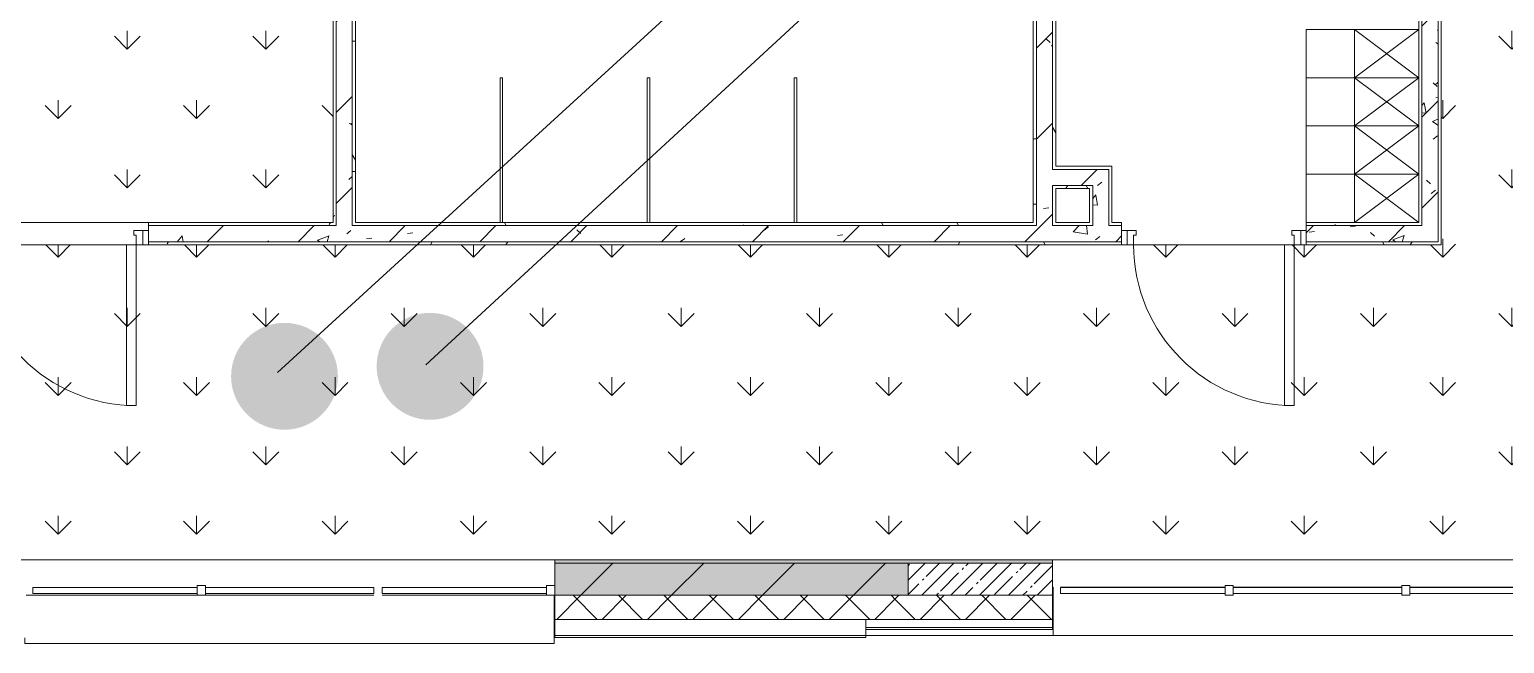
# Model space of a CAD drawing. Header units: millimetres. Extents: x -500089 to 1469082, y -290736 to 166440.
# Drawn here: x 1167984 to 1177168, y -74270 to -70450 of the extents above; entities that cross this region are included whole.
import ezdxf

# ---------------------------------------------------------------- set-up
doc = ezdxf.new("R2010")
doc.units = ezdxf.units.MM
for name, color, linetype, lineweight in [('Витраж', 7, 'Continuous', 0), ('Двери', 7, 'Continuous', 0), ('Линии', 7, 'Continuous', 0), ('Несущие колонны', 7, 'Continuous', 0), ('Панели витража', 7, 'Continuous', 0), ('Стены наружные', 7, 'Continuous', 0), ('Стены несущие', 7, 'Continuous', 0), ('Стены отделка', 7, 'Continuous', 0), ('Стены штриховка', 7, 'Continuous', 0), ('экспертиза ДУ', 1, 'Continuous', 0), ('экспертиза ДУ пояснения', 6, 'Continuous', 0), ('экспертиза условные обозначения', 1, 'Continuous', 0)]:
    doc.layers.add(name, color=color, linetype=linetype, lineweight=lineweight)
pattern_1 = [(0, (1111853.59, -73570.49), (812.8, 203.2), [67.056, -542.544, 67.056, -542.544, -3251.2]), (0, (1111853.59, -73570.49), (812.8, 203.2), [-1219.2, 67.056, -1152.144, 67.056, -542.544, -1422.4]), (0, (1111853.59, -73570.49), (812.8, 203.2), [-3048, 67.056, -339.344, 67.056, -948.944]), (120, (1112158.39, -73468.89), (-582.37636, 602.30545), [67.056, -542.544, 67.056, -542.544, -3251.2]), (120, (1112158.39, -73468.89), (-582.37636, 602.30545), [-1219.2, 67.056, -1152.144, 67.056, -542.544, -1422.4]), (120, (1112158.39, -73468.89), (-582.37636, 602.30545), [-3048, 67.056, -339.344, 67.056, -948.944]), (240, (1112259.99, -73062.49), (-230.42364, -805.50545), [67.056, -542.544, 67.056, -542.544, -3251.2]), (240, (1112259.99, -73062.49), (-230.42364, -805.50545), [-1219.2, 67.056, -1152.144, 67.056, -542.544, -1422.4]), (240, (1112259.99, -73062.49), (-230.42364, -805.50545), [-3048, 67.056, -339.344, 67.056, -948.944])]
pattern_2 = [(45, (1111853.6, -73570.5), (-282.8427, 282.8427), [])]
pattern_3 = [(50, (1111853.6, -73570.5), (728.7365, -63.756), [76.2, -838.2]), (355, (1111853.6, -73570.5), (-140.972, 764.228), [60.96, -670.56]), (100.451, (1111914.3, -73575.8), (587.77, 700.467), [64.76, -712.36]), (46.184, (1111853.6, -73367.3), (1084.316, -168.171), [114.3, -1257.3]), (96.636, (1111943.9, -73381.3), (949.61, 989.71), [97.14, -1068.54]), (351.184, (1111853.6, -73367.3), (949.62, 989.701), [91.44, -1005.84]), (21, (1111955.2, -73418.1), (606.458, -409.0606), [76.2, -838.2]), (326, (1111955.2, -73418.1), (247.208, 736.753), [60.96, -670.56]), (71.451, (1112005.7, -73452.2), (853.668, 327.6855), [64.76, -712.36]), (37.5, (1111853.59, -73570.5), (12.3547, 338.2201), [33.528, -628.904, 33.528, -647.192, -673.1]), (37.5, (1111853.59, -73570.5), (12.3547, 338.2201), [-1343.152, 33.528, -639.572]), (7.5, (1111853.6, -73570.5), (267.2789, 400.7221), [33.528, -354.584, 33.528, -613.664, -256.54]), (7.5, (1111853.6, -73570.5), (267.2789, 400.7221), [-1035.304, 33.528, -223.012]), (327.5, (1111627.02, -73570.5), (542.3633, -22.9153), [33.528, -220.472, 33.528, -758.952, -1051.56]), (327.5, (1111627.02, -73570.5), (542.3633, -22.9153), [-1046.48, 33.528, -1018.032]), (317.5, (1111525.4, -73570.5), (592.517, 101.707), [33.528, -296.672, 33.528, -492.76, -746.76]), (317.5, (1111525.4, -73570.5), (592.517, 101.707), [-856.488, 33.528, -713.232])]
pattern_4 = [(45, (1111853.59, -73570.49), (-141.42136, 141.42136), []), (135, (1111853.59, -73570.49), (-141.42136, -141.42136), [])]
pattern_5 = [(90, (1077209.23, -303341.8), (-431.0523, 431.0523), [114.3, -747.8046]), (45, (1077209.2, -303341.8), (-431.0523, 431.0523), [114.3, -495.3]), (135, (1077209.2, -303341.8), (-431.0523, -431.0523), [114.3, -495.3])]

# ---------------------------------------------------------------- blocks, each defined once
blk = doc.blocks.new('Прямоугольный импост - 30х300 мм _Отлив_ Белый-3051891-З Этаж 01')
at = {"layer": 'Витраж'}
for p, q in [((56110, -400), (58275, -400)), ((58325, -400), (59350, -400)), ((59396, -400), (59396, -700)), ((56100, -700), (56100, -664)), ((56100, -700), (59396, -700))]:
    blk.add_line(p, q, dxfattribs=at)
blk = doc.blocks.new('Прямоугольный импост - 30х300 мм _Отлив_ Серый-3052199-З Этаж 01')
at = {"layer": 'Витраж'}
for p, q in [((62550, -350), (63575, -350)), ((63625, -350), (64675, -350)), ((64725, -350), (65750, -350)), ((62504, -650), (62504, -400)), ((65796, -400), (65796, -650)), ((62504, -650), (65796, -650))]:
    blk.add_line(p, q, dxfattribs=at)
blk = doc.blocks.new('Прямоугольный импост - 5х250 мм _наружный откос_ Серый-2986023-З Этаж 01')
at = {"layer": 'Витраж', "lineweight": 18}
for p, q in [((-4, 0), (0, 0)), ((-4, -262.5), (-4, 0)), ((0, -50), (0, -262.5)), ((0, -262.5), (-4, -262.5))]:
    blk.add_line(p, q, dxfattribs=at)
blk = doc.blocks.new('Прямоугольный импост - 5х250 мм _наружный откос_ Белый-2843979-З Этаж 01')
at = {"layer": 'Витраж', "lineweight": 18}
for p, q in [((0, 0), (-4, 0)), ((-4, 0), (-4, -262.5)), ((0, -262.5), (0, 0)), ((-4, -262.5), (0, -262.5))]:
    blk.add_line(p, q, dxfattribs=at)
blk = doc.blocks.new('АР_СОШ_Верзилово_Фасады_rvt-2-З Этаж 01')
at = {"layer": 'Стены наружные'}
for p, q in [((59396, -550), (59400, -550)), ((59400, -662.5), (59396, -662.5)), ((62504, -650), (61337.5, -650))]:
    blk.add_line(p, q, dxfattribs=at)
at = {"layer": 'Стены отделка', "lineweight": 9}
for p, q in [((61337.5, -550), (59400, -550)), ((59400, -550), (59400, -650)), ((61337.5, -650), (61337.5, -550)), ((62500, -600), (61337.5, -600)), ((61337.5, -600), (61337.5, -612.5)), ((61337.5, -612.5), (62500, -612.5)), ((62500, -612.5), (62500, -600)), ((59400, -650), (59400, -662.5)), ((59400, -662.5), (61337.5, -662.5)), ((61337.5, -662.5), (61337.5, -650))]:
    blk.add_line(p, q, dxfattribs=at)
at = {"layer": 'Стены штриховка'}
blk.add_line((59400, -650), (61337.5, -650), dxfattribs=at)
at = {"lineweight": 9, "extrusion": (0, 0, -1)}
blk.add_blockref('Прямоугольный импост - 5х250 мм _наружный откос_ Серый-2986023-З Этаж 01', (-62500, -350), dxfattribs=at)
at = {"lineweight": 9}
for name, p in [('Прямоугольный импост - 30х300 мм _Отлив_ Серый-3052199-З Этаж 01', (0, 0)), ('Прямоугольный импост - 30х300 мм _Отлив_ Белый-3051891-З Этаж 01', (0, 0)), ('Прямоугольный импост - 5х250 мм _наружный откос_ Белый-2843979-З Этаж 01', (59400, -400))]:
    blk.add_blockref(name, p, dxfattribs=at)
blk = doc.blocks.new('ASVP_ДверьСтальная_1 полотно - Внутренняя 1000х2000h_полотно_ Г Пр _925 в чистоте_-4236616-З Этаж 01')
at = {"layer": 'Двери', "lineweight": 18}
for p, q in [((-500, 1070), (-440, 1070)), ((-500, 70), (-500, 1070)), ((-440, 1070), (-440, 70)), ((-575, 70), (-540, 70)), ((-575, -20), (-575, 70)), ((-540, 70), (-500, 70)), ((-540, -20), (-540, 70)), ((-540, 70), (-540, -20)), ((-440, 70), (-500, 70)), ((-500, 70), (-500, 10)), ((-500, 10), (-484, 10)), ((-484, 10), (-484, -20)), ((484, 10), (500, 10)), ((484, -20), (484, 10)), ((500, 70), (540, 70)), ((500, 10), (500, 70)), ((540, 70), (540, -20)), ((540, 70), (575, 70)), ((540, -20), (540, 70)), ((575, 70), (575, -20)), ((-540, -20), (-575, -20)), ((-484, -20), (-540, -20)), ((540, -20), (484, -20)), ((575, -20), (540, -20))]:
    blk.add_line(p, q, dxfattribs=at)
at = {"layer": 'Двери'}
blk.add_arc((-500, 70), 1000, 0, 90, dxfattribs=at)
blk = doc.blocks.new('ADSK_КолоннаЖБ_Прямоугольная - 200x900 мм-V308-З Этаж 01')
at = {"layer": 'Несущие колонны'}
h = blk.add_hatch(dxfattribs=at)
h.set_pattern_fill('FP_95', color=256, style=0, pattern_type=2)
h.set_pattern_definition([(45, (-62050, 300), (-89.80256, 89.80256), []), (45, (-61960.2, 300), (-89.80256, 89.80256), [158.75, -31.75, 13.411, -18.339])])
h.paths.add_polyline_path([(-450, -100), (450, -100), (450, 100), (-450, 100), (-450, -84.6)], flags=0)
at = {"layer": 'Несущие колонны', "lineweight": 18}
for p, q in [((-450, -100), (-450, 100)), ((-450, 100), (450, 100)), ((450, 100), (-450, 100)), ((-450, 100), (-450, -100)), ((450, 100), (450, -100)), ((450, -100), (450, 100)), ((450, -100), (-450, -100)), ((-450, -100), (450, -100))]:
    blk.add_line(p, q, dxfattribs=at)
blk = doc.blocks.new('Системная панель - ASVP_Cтеклопакет Двухкамерный_36 мм-4119519-З Этаж 01')
at = {"layer": 'Панели витража', "lineweight": 18}
for p, q in [((512.5, 18), (-512.5, 18)), ((-512.5, 18), (-512.5, -18)), ((512.5, -18), (512.5, 18)), ((-512.5, -18), (512.5, -18))]:
    blk.add_line(p, q, dxfattribs=at)
blk = doc.blocks.new('Прямоугольный импост - 50х60 мм Серый _ОКНО_-3743027-З Этаж 01')
at = {"layer": 'Витраж', "lineweight": 18}
for p, q in [((-25, 30), (25, 30)), ((-25, -30), (-25, 30)), ((25, 30), (25, -30)), ((25, -30), (-25, -30))]:
    blk.add_line(p, q, dxfattribs=at)
blk = doc.blocks.new('Системная панель - ASVP_Cтеклопакет Двухкамерный_36 мм-4119521-З Этаж 01')
at = {"layer": 'Панели витража', "lineweight": 18}
for p, q in [((525, 18), (-525, 18)), ((-525, 18), (-525, -18)), ((525, -18), (525, 18)), ((-525, -18), (525, -18))]:
    blk.add_line(p, q, dxfattribs=at)
blk = doc.blocks.new('Системная панель - ASVP_Cтеклопакет Двухкамерный_36 мм-4119307-З Этаж 01')
at = {"layer": 'Панели витража', "lineweight": 18}
for p, q in [((512.5, 18), (-512.5, 18)), ((-512.5, 18), (-512.5, -18)), ((512.5, -18), (512.5, 18)), ((-512.5, -18), (512.5, -18))]:
    blk.add_line(p, q, dxfattribs=at)
blk = doc.blocks.new('Прямоугольный импост - 50х60 мм Серый _ОКНО_-V441-З Этаж 01')
at = {"layer": 'Витраж', "lineweight": 18}
for p, q in [((-50, 30), (0, 30)), ((-50, -30), (-50, 30)), ((0, 30), (0, -30)), ((0, -30), (-50, -30))]:
    blk.add_line(p, q, dxfattribs=at)
blk = doc.blocks.new('Системная панель - ASVP_Cтеклопакет Двухкамерный_36 мм-4119386-З Этаж 01')
at = {"layer": 'Панели витража', "lineweight": 18}
for p, q in [((525, 18), (-525, 18)), ((-525, 18), (-525, -18)), ((525, -18), (525, 18)), ((-525, -18), (525, -18))]:
    blk.add_line(p, q, dxfattribs=at)
blk = doc.blocks.new('Прямоугольный импост - 50х60 мм Серый _ОКНО_-3744365-З Этаж 01')
at = {"layer": 'Витраж', "lineweight": 18}
for p, q in [((-25, 30), (25, 30)), ((-25, -30), (-25, 30)), ((25, 30), (25, -30)), ((25, -30), (-25, -30))]:
    blk.add_line(p, q, dxfattribs=at)

msp = doc.modelspace()

# ---------------------------------------------------------------- hatches: boundary and pattern name
at = {"layer": 'Стены штриховка'}
h = msp.add_hatch(dxfattribs=at)
h.set_pattern_fill('FP_201', color=256, style=0, pattern_type=2)
h.set_pattern_definition(pattern_2)
h.paths.add_polyline_path([(1176670.977, -71770.488), (1176753.585, -71770.488), (1176751.681, -64270.488), (1176653.585, -64270.488), (1176653.585, -71770.488)], flags=0)
h = msp.add_hatch(dxfattribs=at)
h.set_pattern_fill('FP_31', color=256, style=0, pattern_type=2)
h.set_pattern_definition(pattern_3)
h.paths.add_polyline_path([(1176670.977, -71770.488), (1176753.585, -71770.488), (1176751.681, -64270.488), (1176653.585, -64270.488), (1176653.585, -71770.488)], flags=0)
h = msp.add_hatch(dxfattribs=at)
h.set_pattern_fill('FP_174', color=256, style=0, pattern_type=2)
h.set_pattern_definition(pattern_1)
h.paths.add_polyline_path([(1176633.585, -71670.488), (1176653.585, -71670.488), (1176653.585, -64290.488), (1176633.585, -64290.488), (1176633.585, -71650.488)], flags=0)
h = msp.add_hatch(dxfattribs=at)
h.set_pattern_fill('FP_174', color=256, style=0, pattern_type=2)
h.set_pattern_definition(pattern_1)
h.paths.add_polyline_path([(1176773.585, -71790.488), (1176773.585, -64620.488), (1176753.585, -64620.488), (1176753.585, -71790.488)], flags=0)
h.paths.add_polyline_path([(1176755.004, -64520.488), (1176773.585, -64520.488), (1176773.585, -64290.488), (1176753.585, -64290.488), (1176753.585, -64520.488)], flags=0)
h = msp.add_hatch(dxfattribs=at)
h.set_pattern_fill('FP_174', color=256, style=0, pattern_type=2)
h.set_pattern_definition(pattern_1)
h.paths.add_polyline_path([(1169893.585, -71650.488), (1169893.585, -66490.488), (1169873.585, -66490.488), (1169873.585, -71650.488)], flags=0)
h = msp.add_hatch(dxfattribs=at)
h.set_pattern_fill('FP_201', color=256, style=0, pattern_type=2)
h.set_pattern_definition(pattern_2)
h.paths.add_polyline_path([(1169993.585, -71670.488), (1169993.396, -66470.488), (1169893.585, -66470.488), (1169893.585, -71670.488)], flags=0)
h = msp.add_hatch(dxfattribs=at)
h.set_pattern_fill('FP_31', color=256, style=0, pattern_type=2)
h.set_pattern_definition(pattern_3)
h.paths.add_polyline_path([(1169993.585, -71670.488), (1169993.396, -66470.488), (1169893.585, -66470.488), (1169893.585, -71670.488)], flags=0)
h = msp.add_hatch(dxfattribs=at)
h.set_pattern_fill('FP_174', color=256, style=0, pattern_type=2)
h.set_pattern_definition(pattern_1)
h.paths.add_polyline_path([(1170013.585, -71650.488), (1170013.585, -68720.488), (1169993.585, -68720.488), (1169993.585, -71650.488)], flags=0)
h.paths.add_polyline_path([(1169993.585, -68620.488), (1170013.585, -68620.488), (1170013.585, -66490.488), (1169993.585, -66490.488), (1169993.585, -68518.556)], flags=0)
h = msp.add_hatch(dxfattribs=at)
h.set_pattern_fill('FP_174', color=256, style=0, pattern_type=2)
h.set_pattern_definition(pattern_1)
h.paths.add_polyline_path([(1174253.585, -71650.488), (1174253.585, -69840.488), (1174233.585, -69840.488), (1174233.585, -71650.488)], flags=0)
h.paths.add_polyline_path([(1174233.585, -68740.488), (1174253.585, -68740.488), (1174253.585, -68720.488), (1174233.585, -68720.488)], flags=0)
h.paths.add_polyline_path([(1174233.585, -68620.488), (1174253.585, -68620.488), (1174253.585, -68600.488), (1174233.585, -68600.488)], flags=0)
h.paths.add_polyline_path([(1174253.585, -67500.488), (1174253.585, -66490.488), (1174233.585, -66490.488), (1174233.585, -67500.488)], flags=0)
h = msp.add_hatch(dxfattribs=at)
h.set_pattern_fill('FP_201', color=256, style=0, pattern_type=2)
h.set_pattern_definition(pattern_2)
h.paths.add_polyline_path([(1174253.585, -71670.488), (1174353.585, -71670.488), (1174353.585, -69840.488), (1174253.585, -69840.488), (1174253.585, -71650.488)], flags=0)
h.paths.add_polyline_path([(1174253.585, -68740.488), (1174353.585, -68740.488), (1174353.585, -68600.488), (1174253.585, -68600.488), (1174253.585, -68720.488)], flags=0)
h.paths.add_polyline_path([(1174353.585, -67500.488), (1174353.585, -66470.488), (1174253.585, -66470.488), (1174253.585, -67500.488), (1174303.585, -67500.488)], flags=0)
h = msp.add_hatch(dxfattribs=at)
h.set_pattern_fill('FP_31', color=256, style=0, pattern_type=2)
h.set_pattern_definition(pattern_3)
h.paths.add_polyline_path([(1174253.585, -71670.488), (1174353.585, -71670.488), (1174353.585, -69840.488), (1174253.585, -69840.488), (1174253.585, -71650.488)], flags=0)
h.paths.add_polyline_path([(1174253.585, -68740.488), (1174353.585, -68740.488), (1174353.585, -68600.488), (1174253.585, -68600.488), (1174253.585, -68720.488)], flags=0)
h.paths.add_polyline_path([(1174353.585, -67500.488), (1174353.585, -66470.488), (1174253.585, -66470.488), (1174253.585, -67500.488), (1174303.585, -67500.488)], flags=0)
h = msp.add_hatch(dxfattribs=at)
h.set_pattern_fill('FP_174', color=256, style=0, pattern_type=2)
h.set_pattern_definition(pattern_1)
h.paths.add_polyline_path([(1174353.585, -71650.488), (1174373.585, -71650.488), (1174373.585, -71420.488), (1174353.585, -71420.488)], flags=0)
h.paths.add_polyline_path([(1174353.585, -71320.488), (1174373.585, -71320.488), (1174373.585, -69840.488), (1174353.585, -69840.488), (1174353.585, -71170.488)], flags=0)
h.paths.add_polyline_path([(1174353.585, -68740.488), (1174373.585, -68740.488), (1174373.585, -68600.488), (1174353.585, -68600.488), (1174353.585, -68720.488)], flags=0)
h.paths.add_polyline_path([(1174353.585, -67500.488), (1174373.585, -67500.488), (1174373.585, -66490.488), (1174353.585, -66490.488), (1174353.585, -67079.17)], flags=0)
h = msp.add_hatch(dxfattribs=at)
h.set_pattern_fill('FP_201', color=256, style=0, pattern_type=2)
h.set_pattern_definition(pattern_2)
h.paths.add_polyline_path([(1174373.585, -71420.488), (1174603.585, -71420.488), (1174603.585, -71320.488), (1174353.585, -71320.488), (1174353.585, -71420.488)], flags=0)
h = msp.add_hatch(dxfattribs=at)
h.set_pattern_fill('FP_201', color=256, style=0, pattern_type=2)
h.set_pattern_definition(pattern_2)
h.paths.add_polyline_path([(1174603.585, -71670.488), (1174703.585, -71670.488), (1174703.585, -71320.488), (1174603.585, -71320.488), (1174603.585, -71650.488)], flags=0)
h = msp.add_hatch(dxfattribs=at)
h.set_pattern_fill('FP_31', color=256, style=0, pattern_type=2)
h.set_pattern_definition(pattern_3)
h.paths.add_polyline_path([(1174603.585, -71670.488), (1174703.585, -71670.488), (1174703.585, -71320.488), (1174603.585, -71320.488), (1174603.585, -71650.488)], flags=0)
h = msp.add_hatch(dxfattribs=at)
h.set_pattern_fill('FP_174', color=256, style=0, pattern_type=2)
h.set_pattern_definition(pattern_1)
h.paths.add_polyline_path([(1174583.585, -71440.488), (1174583.585, -71420.488), (1174373.585, -71420.488), (1174373.585, -71440.488)], flags=0)
h = msp.add_hatch(dxfattribs=at)
h.set_pattern_fill('FP_201', color=256, style=0, pattern_type=2)
h.set_pattern_definition(pattern_2)
h.paths.add_polyline_path([(1174353.585, -71770.488), (1174783.585, -71770.488), (1174783.585, -71670.488), (1168723.585, -71670.488), (1168723.585, -71770.488), (1173475.738, -71770.488)], flags=0)
h.paths.add_polyline_path([(1163468.062, -71770.488), (1167573.585, -71770.488), (1167573.585, -71670.488), (1162053.585, -71670.563), (1162053.585, -71770.488), (1162356.107, -71770.488)], flags=0)
h.paths.add_polyline_path([(1176620.252, -71770.488), (1176653.585, -71769.647), (1176653.585, -71670.488), (1175933.585, -71670.488), (1175933.585, -71770.488), (1176431.846, -71770.488)], flags=0)
h = msp.add_hatch(dxfattribs=at)
h.set_pattern_fill('FP_31', color=256, style=0, pattern_type=2)
h.set_pattern_definition(pattern_3)
h.paths.add_polyline_path([(1174353.585, -71770.488), (1174783.585, -71770.488), (1174783.585, -71670.488), (1168723.585, -71670.488), (1168723.585, -71770.488), (1173475.738, -71770.488)], flags=0)
h.paths.add_polyline_path([(1163468.062, -71770.488), (1167573.585, -71770.488), (1167573.585, -71670.488), (1162053.585, -71670.563), (1162053.585, -71770.488), (1162356.107, -71770.488)], flags=0)
h.paths.add_polyline_path([(1176620.252, -71770.488), (1176653.585, -71769.647), (1176653.585, -71670.488), (1175933.585, -71670.488), (1175933.585, -71770.488), (1176431.846, -71770.488)], flags=0)
h = msp.add_hatch(dxfattribs=at)
h.set_pattern_fill('FP_174', color=256, style=0, pattern_type=2)
h.set_pattern_definition(pattern_1)
h.paths.add_polyline_path([(1174603.585, -71670.488), (1174603.585, -71650.488), (1174353.585, -71650.488), (1174353.585, -71670.488), (1174587.712, -71670.488)], flags=0)
h.paths.add_polyline_path([(1172363.782, -71670.488), (1174253.585, -71670.488), (1174253.585, -71650.488), (1169993.585, -71650.488), (1169993.585, -71670.488), (1170139.852, -71670.488)], flags=0)
h.paths.add_polyline_path([(1176633.585, -71670.488), (1176633.585, -71650.488), (1175933.585, -71650.488), (1175933.585, -71670.488)], flags=0)
h.paths.add_polyline_path([(1174783.585, -71670.488), (1174783.585, -71650.488), (1174703.585, -71650.488), (1174703.585, -71670.488)], flags=0)
h.paths.add_polyline_path([(1169893.585, -71670.488), (1169893.585, -71650.488), (1168723.585, -71650.488), (1168723.585, -71670.488), (1169873.585, -71670.488)], flags=0)
h.paths.add_polyline_path([(1163468.062, -71670.488), (1167453.585, -71670.488), (1167453.585, -71650.488), (1162073.585, -71650.488), (1162073.585, -71670.488), (1162356.107, -71670.488)], flags=0)
h.paths.add_polyline_path([(1167573.585, -71670.488), (1167573.585, -71650.488), (1167553.585, -71650.488), (1167553.585, -71670.488)], flags=0)
h = msp.add_hatch(dxfattribs=at)
h.set_pattern_fill('FP_174', color=256, style=0, pattern_type=2)
h.set_pattern_definition(pattern_1)
h.paths.add_polyline_path([(1174463.749, -71790.488), (1174783.585, -71790.488), (1174783.585, -71770.488), (1168723.585, -71770.488), (1168723.585, -71790.488), (1174353.585, -71790.488)], flags=0)
h.paths.add_polyline_path([(1176753.585, -71790.488), (1176753.585, -71770.488), (1175933.585, -71770.488), (1175933.585, -71790.488), (1176753.529, -71790.488)], flags=0)
h.paths.add_polyline_path([(1163468.062, -71790.488), (1167573.585, -71790.488), (1167573.585, -71770.488), (1162073.585, -71770.488), (1162073.585, -71790.488), (1162356.107, -71790.488)], flags=0)
h = msp.add_hatch(dxfattribs=at)
h.set_pattern_fill('FP_201', color=256, style=0, pattern_type=2)
h.set_pattern_definition(pattern_2)
h.paths.add_polyline_path([(1173453.585, -73970.488), (1173453.585, -73770.488), (1171253.585, -73770.488), (1171253.585, -73970.488), (1173378.585, -73970.488)], flags=0)
h.paths.add_polyline_path([(1157353.585, -73970.488), (1157953.585, -73970.488), (1157953.585, -73770.488), (1157353.585, -73770.488)], flags=0)
h.paths.add_polyline_path([(1178753.585, -73970.488), (1178753.585, -73770.488), (1177653.585, -73770.488), (1177653.585, -73970.488)], flags=0)
h = msp.add_hatch(dxfattribs=at)
h.set_pattern_fill('FP_31', color=256, style=0, pattern_type=2)
h.set_pattern_definition(pattern_3)
h.paths.add_polyline_path([(1173453.585, -73970.488), (1173453.585, -73770.488), (1171253.585, -73770.488), (1171253.585, -73970.488), (1173378.585, -73970.488)], flags=0)
h.paths.add_polyline_path([(1157353.585, -73970.488), (1157953.585, -73970.488), (1157953.585, -73770.488), (1157353.585, -73770.488)], flags=0)
h.paths.add_polyline_path([(1178753.585, -73970.488), (1178753.585, -73770.488), (1177653.585, -73770.488), (1177653.585, -73970.488)], flags=0)
h = msp.add_hatch(dxfattribs=at)
h.set_pattern_fill('FP_174', color=256, style=0, pattern_type=2)
h.set_pattern_definition(pattern_1)
h.paths.add_polyline_path([(1157953.585, -73770.488), (1157953.585, -73750.488), (1157373.585, -73751.155), (1157373.585, -73770.488), (1157639.3, -73770.488)], flags=0)
h.paths.add_polyline_path([(1173453.585, -73770.488), (1174353.585, -73770.488), (1174353.585, -73750.488), (1171253.585, -73750.488), (1171253.585, -73770.488), (1173378.585, -73770.488)], flags=0)
h.paths.add_polyline_path([(1178733.585, -73770.488), (1178733.585, -73750.488), (1177653.585, -73750.488), (1177653.585, -73770.488)], flags=0)
h = msp.add_hatch(dxfattribs=at)
h.set_pattern_fill('FP_32', color=256, style=0, pattern_type=2)
h.set_pattern_definition(pattern_4)
h.paths.add_polyline_path([(1154678.585, -74120.488), (1157953.585, -74120.488), (1157953.585, -73970.488), (1154678.585, -73970.488), (1154678.585, -74070.488)], flags=0)
h.paths.add_polyline_path([(1112553.585, -74120.488), (1120478.585, -74120.488), (1120478.585, -73970.488), (1112553.585, -73970.488), (1112553.585, -74070.488)], flags=0)
h.paths.add_polyline_path([(1137278.585, -74120.488), (1139003.585, -74120.488), (1139003.585, -73970.488), (1137278.585, -73970.488), (1137278.585, -74070.488)], flags=0)
h.paths.add_polyline_path([(1173378.585, -74120.488), (1173378.585, -73970.488), (1171253.585, -73970.488), (1171253.585, -74120.488)], flags=0)
h.paths.add_polyline_path([(1135578.585, -74120.488), (1135578.585, -73970.488), (1134929.417, -73970.488), (1134929.417, -74120.488)], flags=0)
h.paths.add_polyline_path([(1147903.585, -74120.488), (1149128.585, -74120.488), (1149128.585, -73970.488), (1147903.585, -73970.488), (1147903.585, -74070.488)], flags=0)
h.paths.add_polyline_path([(1123728.585, -74120.488), (1124953.585, -74120.488), (1124953.585, -73970.488), (1123728.585, -73970.488), (1123728.585, -74070.488)], flags=0)
h = msp.add_hatch(dxfattribs=at)
h.set_pattern_fill('FP_32', color=256, style=0, pattern_type=2)
h.set_pattern_definition(pattern_4)
h.paths.add_polyline_path([(1182103.585, -74120.488), (1182103.585, -73970.488), (1180728.585, -73970.488), (1180728.585, -74120.488)], flags=0)
h.paths.add_polyline_path([(1177653.585, -74120.488), (1178978.585, -74120.488), (1178978.585, -73970.488), (1177653.585, -73970.488), (1177653.585, -74070.488)], flags=0)
h.paths.add_polyline_path([(1173378.585, -74120.488), (1174353.585, -74120.488), (1174353.585, -73970.488), (1173378.585, -73970.488), (1173378.585, -74070.488)], flags=0)
at = {"layer": 'экспертиза ДУ', "lineweight": 0}
h = msp.add_hatch(color=5, dxfattribs=at)
edge = h.paths.add_edge_path()
edge.add_arc((1169571.267, -72608.11), 332.544, 0, 360)
h = msp.add_hatch(color=30, dxfattribs=at)
edge = h.paths.add_edge_path()
edge.add_arc((1170477.688, -72546.151), 332.544, 0, 360)
at = {"layer": 'экспертиза условные обозначения'}
h = msp.add_hatch(dxfattribs=at)
h.set_pattern_fill('GRASS', color=3, scale=24)
h.set_pattern_definition(pattern_5)
h.paths.add_polyline_path([(1157123.585, -71790.488), (1157123.585, -73750.488), (1178733.585, -73750.488), (1178733.585, -66250.488), (1182233.585, -66250.488), (1184413.585, -66245.488), (1184413.585, -55290.488), (1182653.585, -55290.488), (1182649.585, -55470.488), (1182453.585, -55470.488), (1182453.585, -64290.488), (1176773.585, -64290.488), (1176773.585, -71790.488)])
h = msp.add_hatch(dxfattribs=at)
h.set_pattern_fill('GRASS', color=3, scale=24)
h.set_pattern_definition(pattern_5)
h.paths.add_polyline_path([(1167573.585, -71650.488), (1169873.585, -71650.488), (1169873.585, -70390.488), (1169173.585, -70390.488), (1169173.585, -66490.488), (1168883.585, -66490.488), (1168883.585, -64290.488), (1167573.585, -64290.488)])

# ---------------------------------------------------------------- linework, layer by layer
at = {"layer": 'Линии'}
for p, q in [((1175933.585, -70450.488), (1176233.585, -70450.488)), ((1175933.585, -70750.488), (1175933.585, -70450.488)), ((1176233.585, -70450.488), (1176633.585, -70450.488)), ((1176233.585, -70750.488), (1176233.585, -70450.488)), ((1176233.585, -70450.488), (1176633.585, -70750.488)), ((1176233.585, -70750.488), (1176633.585, -70450.488)), ((1175933.585, -70750.488), (1176233.585, -70750.488)), ((1175933.585, -71050.488), (1175933.585, -70750.488)), ((1176233.585, -70750.488), (1176633.585, -70750.488)), ((1176233.585, -71050.488), (1176233.585, -70750.488)), ((1176233.585, -70750.488), (1176633.585, -71050.488)), ((1176233.585, -71050.488), (1176633.585, -70750.488)), ((1175933.585, -71050.488), (1176233.585, -71050.488)), ((1175933.585, -71350.488), (1175933.585, -71050.488)), ((1176233.585, -71050.488), (1176633.585, -71050.488)), ((1176233.585, -71350.488), (1176233.585, -71050.488)), ((1176233.585, -71050.488), (1176633.585, -71350.488)), ((1176233.585, -71350.488), (1176633.585, -71050.488)), ((1175933.585, -71350.488), (1176233.585, -71350.488)), ((1175933.585, -71650.488), (1175933.585, -71350.488)), ((1176633.585, -71350.488), (1176233.585, -71350.488)), ((1176233.585, -71650.488), (1176233.585, -71350.488)), ((1176233.585, -71350.488), (1176633.585, -71650.488)), ((1176233.585, -71650.488), (1176633.585, -71350.488))]:
    msp.add_line(p, q, dxfattribs=at)
at = {"layer": 'Стены наружные'}
for p, q in [((1157953.585, -73750.488), (1171253.585, -73750.488)), ((1174353.585, -73750.488), (1177653.585, -73750.488)), ((1174357.585, -73970.488), (1174353.585, -73970.488)), ((1171253.585, -74120.488), (1171249.585, -74120.488)), ((1174357.585, -74120.488), (1174353.585, -74120.488))]:
    msp.add_line(p, q, dxfattribs=at)
at = {"layer": 'Стены несущие'}
for p, q in [((1176653.585, -71670.488), (1176653.585, -64290.488)), ((1176753.585, -71770.488), (1176753.585, -64620.488)), ((1169893.585, -71670.488), (1169893.585, -66470.488)), ((1169993.585, -71670.488), (1169993.585, -68720.488)), ((1174253.585, -71670.488), (1174253.585, -69840.488)), ((1174353.585, -71320.488), (1174353.585, -69840.488)), ((1174353.585, -71320.488), (1174703.585, -71320.488)), ((1174703.585, -71320.488), (1174703.585, -71670.488)), ((1174353.585, -71670.488), (1174353.585, -71420.488)), ((1174353.585, -71420.488), (1174603.585, -71420.488)), ((1174603.585, -71420.488), (1174603.585, -71670.488)), ((1168723.585, -71670.488), (1168723.585, -71700.488)), ((1168723.585, -71670.488), (1169893.585, -71670.488)), ((1169993.585, -71670.488), (1174253.585, -71670.488)), ((1174353.585, -71670.488), (1174603.585, -71670.488)), ((1174703.585, -71670.488), (1174783.585, -71670.488)), ((1174783.585, -71700.488), (1174783.585, -71670.488)), ((1175933.585, -71670.488), (1175933.585, -71700.488)), ((1175933.585, -71670.488), (1176653.585, -71670.488)), ((1168723.585, -71770.488), (1174783.585, -71770.488)), ((1175933.585, -71770.488), (1176753.585, -71770.488)), ((1171253.585, -73770.488), (1171253.585, -73970.488)), ((1171253.585, -73770.488), (1173453.585, -73770.488)), ((1173453.585, -73970.488), (1171253.585, -73970.488))]:
    msp.add_line(p, q, dxfattribs=at)
at = {"layer": 'Стены отделка'}
for p, q in [((1176633.585, -64290.488), (1176633.585, -71650.488)), ((1176773.585, -71790.488), (1176773.585, -64640.488)), ((1169873.585, -66490.488), (1169873.585, -71650.488)), ((1170013.585, -71650.488), (1170013.585, -68740.488)), ((1174233.585, -69840.488), (1174233.585, -71650.488)), ((1174373.585, -71300.488), (1174373.585, -69840.488)), ((1170929.585, -70750.488), (1170913.585, -70750.488)), ((1170913.585, -70750.488), (1170913.585, -71650.488)), ((1170929.585, -71650.488), (1170929.585, -70750.488)), ((1171845.585, -70750.488), (1171829.585, -70750.488)), ((1171829.585, -70750.488), (1171829.585, -71650.488)), ((1171845.585, -71650.488), (1171845.585, -70750.488)), ((1172761.585, -70750.488), (1172745.585, -70750.488)), ((1172745.585, -70750.488), (1172745.585, -71650.488)), ((1172761.585, -71650.488), (1172761.585, -70750.488)), ((1174723.585, -71300.488), (1174373.585, -71300.488)), ((1174723.585, -71650.488), (1174723.585, -71300.488)), ((1174373.585, -71650.488), (1174373.585, -71440.488)), ((1174373.585, -71440.488), (1174583.585, -71440.488)), ((1174583.585, -71440.488), (1174583.585, -71650.488)), ((1169873.585, -71650.488), (1168723.585, -71650.488)), ((1168723.585, -71650.488), (1168723.585, -71670.488)), ((1174233.585, -71650.488), (1170013.585, -71650.488)), ((1174583.585, -71650.488), (1174373.585, -71650.488)), ((1174783.585, -71650.488), (1174723.585, -71650.488)), ((1174783.585, -71670.488), (1174783.585, -71650.488)), ((1176633.585, -71650.488), (1175933.585, -71650.488)), ((1175933.585, -71650.488), (1175933.585, -71670.488)), ((1168723.585, -71790.488), (1174783.585, -71790.488)), ((1175933.585, -71790.488), (1176773.585, -71790.488)), ((1174353.585, -73750.488), (1171253.585, -73750.488)), ((1171253.585, -73750.488), (1171253.585, -73770.488)), ((1174353.585, -73770.488), (1174353.585, -73750.488)), ((1171253.585, -73970.488), (1171253.585, -74120.488)), ((1173453.585, -73970.488), (1173453.585, -73970.488)), ((1174353.585, -74120.488), (1174353.585, -73970.488)), ((1171253.585, -74120.488), (1174353.585, -74120.488))]:
    msp.add_line(p, q, dxfattribs=at)
at = {"layer": 'экспертиза ДУ пояснения'}
for p, q in [((1169527.42, -72584.253), (1283545.83, 31674.308)), ((1283545.83, 31674.308), (1170451.223, -72536.169))]:
    msp.add_line(p, q, dxfattribs=at)
at = {"layer": 'экспертиза условные обозначения', "color": 3}
for points in [[(1157123.585, -71790.488), (1157123.585, -73750.488), (1178733.585, -73750.488), (1178733.585, -66250.488), (1182233.585, -66250.488), (1184413.585, -66245.488), (1184413.585, -55290.488), (1182653.585, -55290.488), (1182649.585, -55470.488), (1182453.585, -55470.488), (1182453.585, -64290.488), (1182453.585, -64290.488), (1176773.585, -64290.488), (1176773.585, -71790.488), (1157123.585, -71790.488)], [(1167573.585, -71650.488), (1169873.585, -71650.488), (1169873.585, -70390.488), (1169173.585, -70390.488), (1169173.585, -66490.488), (1168883.585, -66490.488), (1168883.585, -64290.488), (1167573.585, -64290.488), (1167573.585, -71650.488)]]:
    msp.add_lwpolyline(points, dxfattribs=at)

# ---------------------------------------------------------------- block references
msp.add_blockref('АР_СОШ_Верзилово_Фасады_rvt-2-З Этаж 01', (1111853.585, -73570.488))
at = {"layer": 'Витраж', "extrusion": (0, 0, -1), "rotation": 180}
for name, p in [('Прямоугольный импост - 50х60 мм Серый _ОКНО_-3744365-З Этаж 01', (-1169053.585, -73940.488)), ('Прямоугольный импост - 50х60 мм Серый _ОКНО_-V441-З Этаж 01', (-1171253.585, -73940.488))]:
    msp.add_blockref(name, p, dxfattribs=at)
at = {"layer": 'Витраж', "extrusion": (0, 0, -1)}
for p in [(-1175453.585, -73940.488), (-1176553.585, -73940.488)]:
    msp.add_blockref('Прямоугольный импост - 50х60 мм Серый _ОКНО_-3743027-З Этаж 01', p, dxfattribs=at)
at = {"layer": 'Двери', "rotation": 180}
for p in [(1168148.585, -71720.488), (1175358.585, -71720.488)]:
    msp.add_blockref('ASVP_ДверьСтальная_1 полотно - Внутренняя 1000х2000h_полотно_ Г Пр _925 в чистоте_-4236616-З Этаж 01', p, dxfattribs=at)
at = {"layer": 'Несущие колонны'}
msp.add_blockref('ADSK_КолоннаЖБ_Прямоугольная - 200x900 мм-V308-З Этаж 01', (1173903.585, -73870.488), dxfattribs=at)
at = {"layer": 'Панели витража'}
for name, p in [('Системная панель - ASVP_Cтеклопакет Двухкамерный_36 мм-4119307-З Этаж 01', (1168516.085, -73940.488)), ('Системная панель - ASVP_Cтеклопакет Двухкамерный_36 мм-4119386-З Этаж 01', (1169603.585, -73940.488)), ('Системная панель - ASVP_Cтеклопакет Двухкамерный_36 мм-4119307-З Этаж 01', (1170691.085, -73940.488))]:
    msp.add_blockref(name, p, dxfattribs=at)
at = {"layer": 'Панели витража', "rotation": 180}
for name, p in [('Системная панель - ASVP_Cтеклопакет Двухкамерный_36 мм-4119519-З Этаж 01', (1174916.085, -73940.488)), ('Системная панель - ASVP_Cтеклопакет Двухкамерный_36 мм-4119521-З Этаж 01', (1176003.585, -73940.488)), ('Системная панель - ASVP_Cтеклопакет Двухкамерный_36 мм-4119519-З Этаж 01', (1177091.085, -73940.488))]:
    msp.add_blockref(name, p, dxfattribs=at)

doc.saveas('drawing.dxf')
